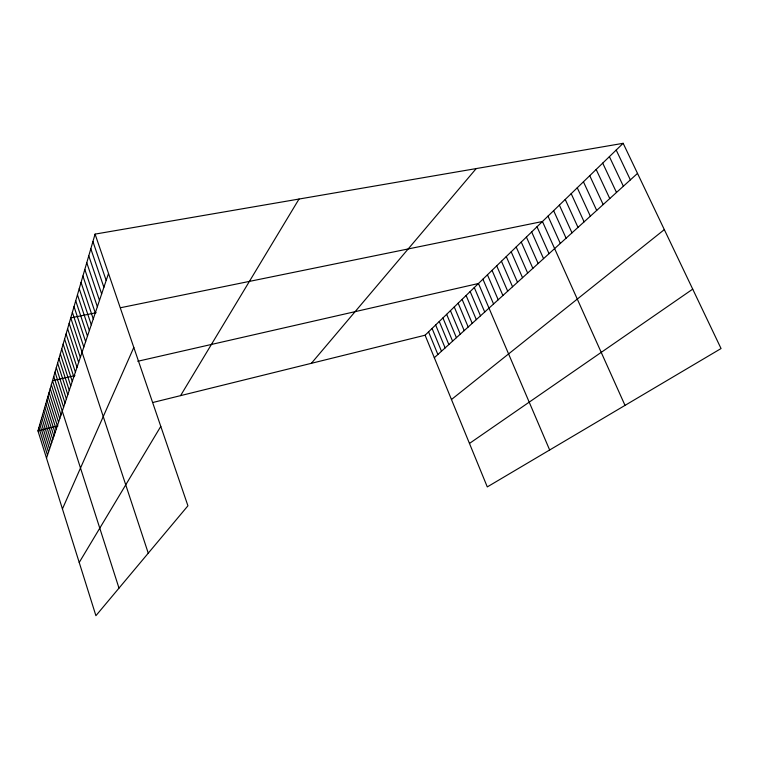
<?xml version="1.0" encoding="UTF-8"?>
<svg xmlns="http://www.w3.org/2000/svg" width="759" height="759" viewBox="0 0 759 759"><rect width="100%" height="100%" fill="white"/><g stroke="black" fill="none" stroke-linecap="round" stroke-linejoin="round"><path stroke-width="1.14" d="M95.074 234.114L187.928 505.807L95.909 615.691L37.95 430.875L95.074 234.114L623.158 143.309L721.05 348.542L487.287 486.908L425.097 335.212L623.158 143.309M46.498 458.142L108.528 273.477M62.428 508.928L133.802 347.451M79.221 562.476L160.785 426.387M180.576 395.629L299.027 199.038M311.38 363.314L476.216 168.574M434.319 357.726L637.513 173.403M451.463 399.519L664.324 229.616M469.47 443.436L692.711 289.141M37.95 430.875L57.959 425.932M153.375 402.355L425.097 335.212M74.951 375.601L52.513 380.724L118.992 588.13M137.758 361.265L478.474 283.496L549.658 449.992M96.175 312.708L70.748 317.907L148.252 553.178M121.079 307.623L542.457 221.505L625.018 405.391M616.204 150.045L630.368 179.883M609.392 156.648L623.367 186.23M602.712 163.119L616.498 192.463M596.166 169.466L609.771 198.564M589.743 175.69L603.168 204.55M583.434 181.799L596.697 210.423M577.257 187.786L590.341 216.192M571.185 193.668L584.107 221.846M565.227 199.437L577.997 227.387M559.374 205.11L571.992 232.842M553.634 210.67L566.091 238.184M547.998 216.135L560.303 243.44M537.011 226.78L549.032 253.658M531.67 231.96L543.548 258.639M526.414 237.045L538.159 263.525M521.253 242.055L532.856 268.335M516.177 246.969L527.657 273.06M511.186 251.808L522.534 277.699M506.272 256.561L517.505 282.263M501.452 261.229L512.553 286.75M496.709 265.83L507.686 291.171M492.041 270.356L502.904 295.507M487.439 274.805L498.198 299.777M482.923 279.179L493.559 303.979M474.29 287.547L484.716 312.015M470.163 291.551L480.485 315.848M466.102 295.488L476.32 319.624M462.098 299.369L472.221 323.343M458.151 303.183L468.18 327.015M454.262 306.949L464.195 330.62M450.429 310.668L460.267 334.188M446.653 314.321L456.406 337.689M442.933 317.926L452.592 341.152M439.262 321.484L448.835 344.558M435.647 324.994L445.125 347.916M432.08 328.448L441.472 351.237M428.56 331.854L437.877 354.5M92.921 241.542L106.184 280.469M90.814 248.781L103.888 287.281M88.765 255.84L101.659 293.923M86.763 262.728L99.486 300.412M84.818 269.454L97.361 306.731M82.911 276.02L95.283 312.898M81.052 282.424L93.262 318.922M79.23 288.686L91.289 324.805M77.456 294.796L89.353 330.554M75.72 300.773L87.475 336.171M74.031 306.617L85.625 341.654M72.371 312.319L83.822 347.015M69.164 323.372L80.34 357.394M67.608 328.713L78.661 362.413M66.09 333.951L77.01 367.318M64.6 339.074L75.397 372.128M63.149 344.083L73.813 376.834M61.726 348.998L72.266 381.435M60.322 353.808L70.748 385.952M58.955 358.523L69.268 390.373M57.618 363.134L67.807 394.699M56.299 367.669L66.384 398.949M55.009 372.1L64.989 403.105M53.747 376.455L63.614 407.185M51.346 384.728L61.014 414.945M50.208 388.665L59.771 418.626M49.079 392.526L58.557 422.251M47.978 396.331L57.361 425.799M46.897 400.059L56.194 429.3M45.834 403.722L55.037 432.725M44.79 407.317L53.908 436.093M43.766 410.856L52.798 439.414M42.751 414.338L51.697 442.668M41.754 417.754L50.625 445.865M40.787 421.122L49.572 449.015M39.819 424.423L48.529 452.108M38.88 427.678L47.504 455.153"/></g></svg>
